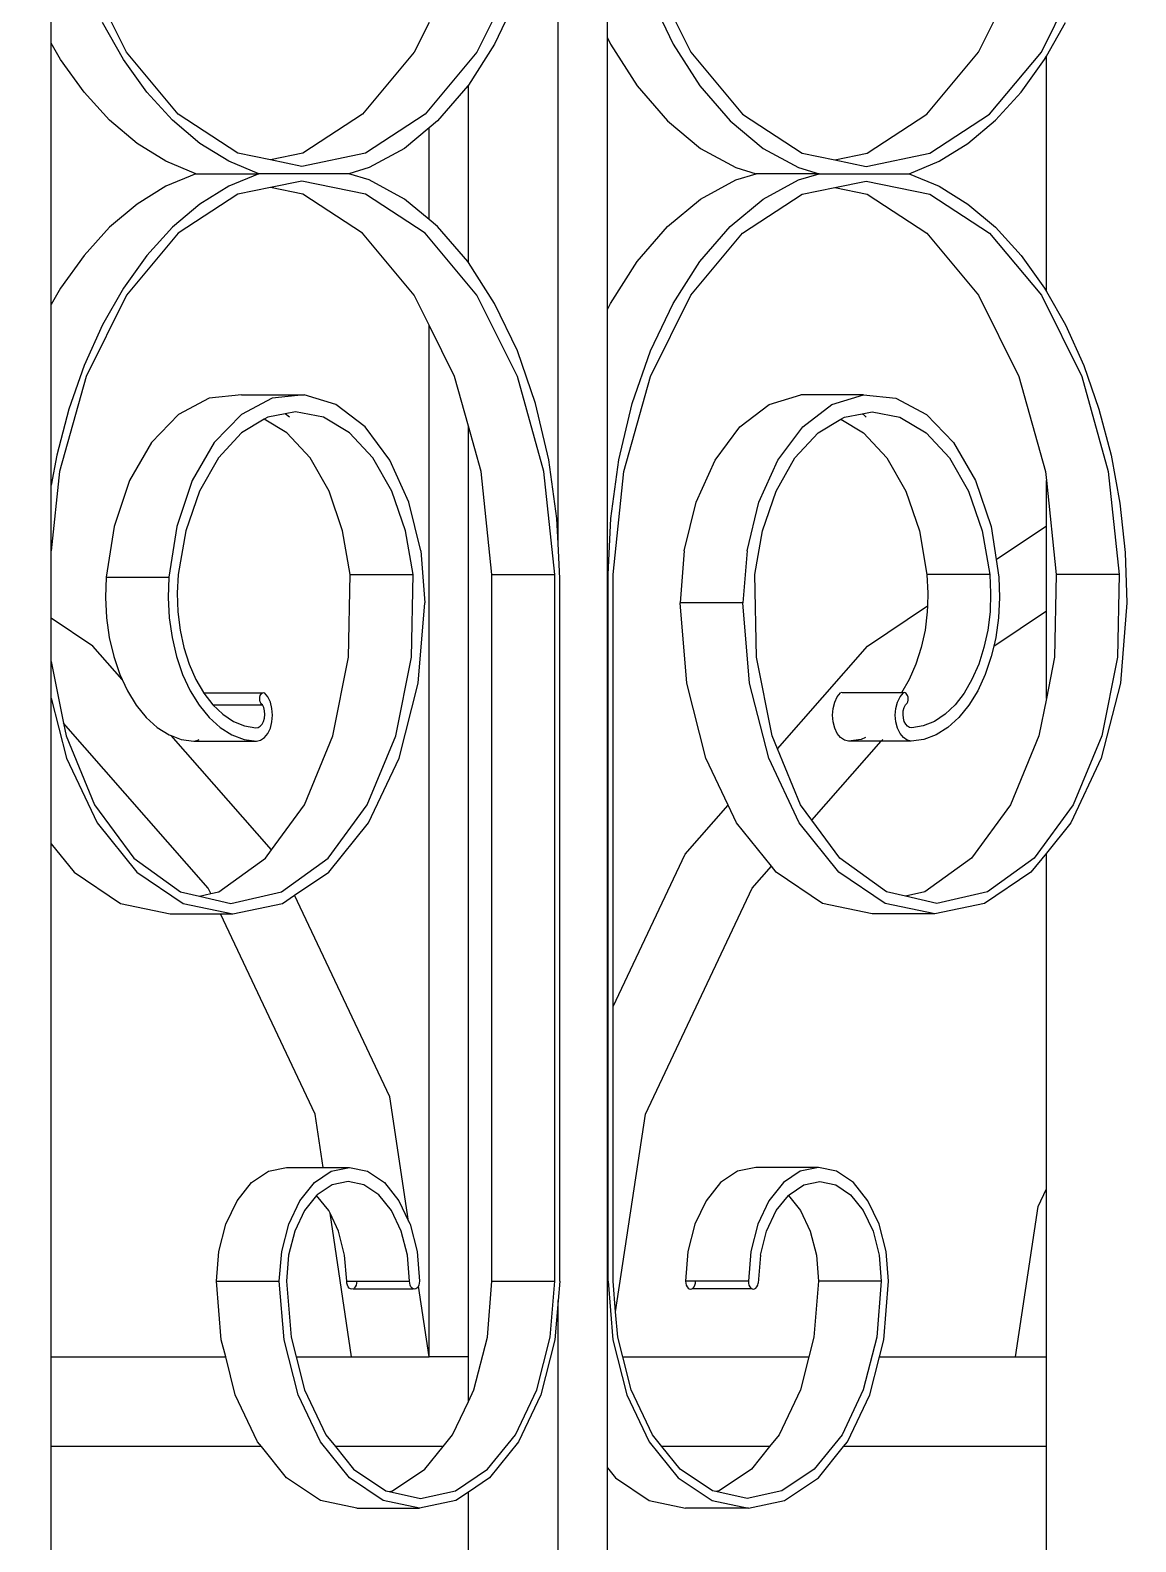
# Model space of a CAD drawing. Header units: millimetres. Extents: x 173236 to 801264, y -94969 to 615039.
# Drawn here: x 550882.8 to 551023.7, y -1740.6 to -1548 of the extents above; entities that cross this region are included whole.
import ezdxf

# ---------------------------------------------------------------- set-up
doc = ezdxf.new("R2010")
doc.units = ezdxf.units.MM
doc.header["$MEASUREMENT"] = 0
doc.header["$PDMODE"] = 2
for name, color, linetype in [('VOX-A-ANNO-DIMS', 160, 'Continuous'), ('VOX-A-STAIRS-STEPS', 140, 'Continuous'), ('VOX-A-WALL-PATT', 233, 'Continuous')]:
    doc.layers.add(name, color=color, linetype=linetype)
doc.styles.add('1.5 mm Rotis Annotative', font='', dxfattribs={"height": 1.5})
doc.styles.get('1.5 mm Rotis Annotative').set_extended_font_data('Rotis Sans Serif')
doc.dimstyles.new('1.5 mm Rotis Annotative', dxfattribs={"dimtxt": 1.5, "dimasz": 1, "dimexe": 1.5, "dimexo": 0, "dimgap": 1, "dimtad": 1, "dimdec": 0, "dimrnd": 5, "dimzin": 0, "dimdsep": 46, "dimtxsty": '1.5 mm Rotis Annotative', "dimblk": 'ARCHTICK', "dimcen": 0.09, "dimdle": 1, "dimadec": 0, "dimazin": 0, "dimtfac": 1, "dimtdec": 0, "dimtofl": 0, "dimtmove": 1, "dimatfit": 3, "dimfxl": 2, "dimfxlon": 1, "dimtolj": 1, "dimtzin": 0, "dimarcsym": 0})

# ---------------------------------------------------------------- blocks, each defined once
blk = doc.blocks.new('SS')
at = {"layer": 'VOX-A-WALL-PATT'}
for p, q in [((291550.96, -350.36), (291550.96, -317.4)), ((291557.1, -413.27), (291557.1, -321.25)), ((291620.15, -351), (291620.15, -328.5)), ((291496.98, -352.13), (291491.96, -342.03)), ((291504.79, -352.13), (291499.77, -342.03)), ((291545.61, -342.03), (291540.58, -352.13)), ((291562.16, -342.03), (291567.19, -352.13)), ((291610.79, -352.13), (291615.82, -342.03)), ((291545.61, -345.2), (291542.78, -351.13)), ((291562.16, -345.2), (291564.99, -351.13)), ((291496.36, -352.62), (291493.98, -348.45)), ((291573.15, -348.42), (291575, -352.13)), ((291611.18, -353.03), (291613.79, -348.45)), ((291542.78, -351.13), (291539.45, -356.33)), ((291550.59, -351.13), (291547.26, -356.33)), ((291550.96, -350.36), (291550.59, -351.13)), ((291550.96, -384.16), (291550.96, -350.36)), ((291564.99, -351.13), (291568.26, -356.22)), ((291618.99, -353.03), (291620.15, -351)), ((291620.15, -383.52), (291620.15, -351)), ((291496.36, -381.9), (291496.36, -352.62)), ((291496.59, -353.03), (291496.36, -352.62)), ((291499.51, -357.1), (291496.59, -353.03)), ((291503.42, -359.85), (291496.98, -352.13)), ((291511.23, -359.85), (291504.79, -352.13)), ((291540.58, -352.13), (291534.15, -359.85)), ((291567.19, -352.13), (291573.62, -359.85)), ((291575, -352.13), (291581.43, -359.85)), ((291604.36, -359.85), (291610.79, -352.13)), ((291608.26, -357.1), (291611.18, -353.03)), ((291616.07, -357.1), (291618.99, -353.03)), ((291502.7, -360.6), (291499.51, -357.1)), ((291539.45, -356.33), (291535.68, -360.68)), ((291547.26, -356.33), (291543.49, -360.68)), ((291568.26, -378.3), (291568.26, -356.22)), ((291568.26, -356.22), (291568.33, -356.33)), ((291568.33, -356.33), (291572.09, -360.68)), ((291605.07, -360.6), (291608.26, -357.1)), ((291612.89, -360.6), (291616.07, -357.1)), ((291506.11, -363.48), (291502.7, -360.6)), ((291510.84, -364.7), (291503.42, -359.85)), ((291518.65, -364.7), (291511.23, -359.85)), ((291534.15, -359.85), (291526.72, -364.7)), ((291535.68, -360.68), (291531.57, -364.1)), ((291543.49, -360.68), (291539.38, -364.1)), ((291572.09, -360.68), (291573.15, -361.56)), ((291573.62, -359.85), (291581.05, -364.7)), ((291581.43, -359.85), (291588.86, -364.7)), ((291596.93, -364.7), (291604.36, -359.85)), ((291601.66, -363.48), (291605.07, -360.6)), ((291609.47, -363.48), (291612.89, -360.6)), ((291573.15, -372.96), (291573.15, -361.56)), ((291573.15, -361.56), (291576.2, -364.1)), ((291509.7, -365.71), (291506.11, -363.48)), ((291518.78, -366.35), (291510.84, -364.7)), ((291522.69, -365.54), (291518.65, -364.7)), ((291526.72, -364.7), (291522.69, -365.54)), ((291531.57, -364.1), (291527.19, -366.5)), ((291539.38, -364.1), (291535, -366.5)), ((291576.2, -364.1), (291580.58, -366.5)), ((291581.05, -364.7), (291588.99, -366.35)), ((291588.86, -364.7), (291592.89, -365.54)), ((291592.89, -365.54), (291596.93, -364.7)), ((291598.07, -365.71), (291601.66, -363.48)), ((291605.88, -365.71), (291609.47, -363.48)), ((291513.43, -367.26), (291509.7, -365.71)), ((291522.69, -365.54), (291518.78, -366.35)), ((291527.19, -366.5), (291524.62, -367.26)), ((291535, -366.5), (291532.44, -367.26)), ((291580.58, -366.5), (291583.15, -367.26)), ((291588.99, -366.35), (291592.89, -365.54)), ((291594.34, -367.26), (291598.07, -365.71)), ((291602.15, -367.26), (291605.88, -365.71)), ((291513.43, -367.26), (291509.7, -368.81)), ((291518.78, -368.17), (291510.84, -369.82)), ((291524.62, -367.26), (291513.43, -367.26)), ((291522.69, -368.98), (291518.78, -368.17)), ((291524.62, -367.26), (291532.44, -367.26)), ((291527.19, -368.02), (291524.62, -367.26)), ((291531.57, -370.42), (291527.19, -368.02)), ((291535, -368.02), (291532.44, -367.26)), ((291539.38, -370.42), (291535, -368.02)), ((291576.2, -370.42), (291580.58, -368.02)), ((291580.58, -368.02), (291583.15, -367.26)), ((291581.05, -369.82), (291588.99, -368.17)), ((291583.15, -367.26), (291594.34, -367.26)), ((291588.99, -368.17), (291592.89, -368.98)), ((291594.34, -367.26), (291598.07, -368.81)), ((291602.15, -367.26), (291594.34, -367.26)), ((291602.15, -367.26), (291605.88, -368.81)), ((291510.84, -369.82), (291503.42, -374.67)), ((291509.7, -368.81), (291506.11, -371.04)), ((291518.65, -369.82), (291511.23, -374.67)), ((291522.69, -368.98), (291518.65, -369.82)), ((291526.72, -369.82), (291522.69, -368.98)), ((291534.15, -374.67), (291526.72, -369.82)), ((291535.68, -373.84), (291531.57, -370.42)), ((291543.49, -373.84), (291539.38, -370.42)), ((291573.15, -372.96), (291576.2, -370.42)), ((291573.62, -374.67), (291581.05, -369.82)), ((291581.43, -374.67), (291588.86, -369.82)), ((291588.86, -369.82), (291592.89, -368.98)), ((291592.89, -368.98), (291596.93, -369.82)), ((291596.93, -369.82), (291604.36, -374.67)), ((291598.07, -368.81), (291601.66, -371.04)), ((291605.88, -368.81), (291609.47, -371.04)), ((291506.11, -371.04), (291502.7, -373.92)), ((291601.66, -371.04), (291605.07, -373.92)), ((291609.47, -371.04), (291612.89, -373.92)), ((291502.7, -373.92), (291499.51, -377.42)), ((291539.45, -378.19), (291535.68, -373.84)), ((291547.26, -378.19), (291543.49, -373.84)), ((291568.33, -378.19), (291572.09, -373.84)), ((291572.09, -373.84), (291573.15, -372.96)), ((291605.07, -373.92), (291608.26, -377.42)), ((291612.89, -373.92), (291616.07, -377.42)), ((291503.42, -374.67), (291496.98, -382.39)), ((291511.23, -374.67), (291504.79, -382.39)), ((291540.58, -382.39), (291534.15, -374.67)), ((291567.19, -382.39), (291573.62, -374.67)), ((291575, -382.39), (291581.43, -374.67)), ((291604.36, -374.67), (291610.79, -382.39)), ((291499.51, -377.42), (291496.59, -381.49)), ((291608.26, -377.42), (291611.18, -381.49)), ((291616.07, -377.42), (291618.99, -381.49)), ((291542.78, -383.39), (291539.45, -378.19)), ((291550.59, -383.39), (291547.26, -378.19)), ((291564.99, -383.39), (291568.26, -378.3)), ((291568.26, -378.3), (291568.33, -378.19)), ((291496.59, -381.49), (291496.36, -381.9)), ((291611.18, -381.49), (291613.79, -386.07)), ((291618.99, -381.49), (291620.15, -383.52)), ((291496.98, -382.39), (291491.96, -392.49)), ((291496.36, -381.9), (291493.98, -386.07)), ((291504.79, -382.39), (291499.77, -392.49)), ((291545.61, -392.49), (291540.58, -382.39)), ((291545.61, -389.32), (291542.78, -383.39)), ((291550.96, -384.16), (291550.59, -383.39)), ((291562.16, -392.49), (291567.19, -382.39)), ((291562.16, -389.32), (291564.99, -383.39)), ((291573.15, -386.1), (291575, -382.39)), ((291610.79, -382.39), (291615.82, -392.49)), ((291620.15, -406.02), (291620.15, -383.52)), ((291550.96, -417.12), (291550.96, -384.16)), ((291493.98, -386.07), (291491.71, -391.11)), ((291569.97, -392.49), (291573.15, -386.1)), ((291573.15, -514.51), (291573.15, -386.1)), ((291613.79, -386.07), (291616.06, -391.11)), ((291547.87, -395.85), (291545.61, -389.32)), ((291559.9, -395.85), (291562.16, -389.32)), ((291491.71, -391.11), (291489.81, -396.54)), ((291616.06, -391.11), (291617.96, -396.54)), ((291491.96, -392.49), (291488.66, -404.33)), ((291499.77, -392.49), (291496.47, -404.33)), ((291548.9, -404.33), (291545.61, -392.49)), ((291558.87, -404.33), (291562.16, -392.49)), ((291568.26, -398.66), (291569.97, -392.49)), ((291615.82, -392.49), (291619.11, -404.33)), ((291519.1, -394.77), (291515.09, -395.19)), ((291523.04, -395.98), (291519.1, -394.77)), ((291519.1, -394.77), (291526.91, -394.77)), ((291530.85, -395.98), (291526.91, -394.77)), ((291584.73, -395.98), (291588.67, -394.77)), ((291596.49, -394.77), (291588.67, -394.77)), ((291588.67, -394.77), (291592.68, -395.19)), ((291596.49, -394.77), (291600.49, -395.19)), ((291489.81, -396.54), (291488.31, -402.28)), ((291515.09, -395.19), (291511.28, -397.21)), ((291518.02, -396.88), (291514.57, -397.54)), ((291519.26, -397.12), (291518.02, -396.88)), ((291526.67, -398.74), (291523.04, -395.98)), ((291534.48, -398.74), (291530.85, -395.98)), ((291549.53, -402.85), (291547.87, -395.85)), ((291558.25, -402.85), (291559.9, -395.85)), ((291581.1, -398.74), (291584.73, -395.98)), ((291586.3, -397.54), (291589.75, -396.88)), ((291589.75, -396.88), (291591.04, -397.13)), ((291592.68, -395.19), (291596.49, -397.21)), ((291600.49, -395.19), (291604.3, -397.21)), ((291617.96, -396.54), (291619.47, -402.28)), ((291511.28, -397.21), (291507.9, -400.7)), ((291514.57, -397.54), (291511.3, -399.5)), ((291519.09, -397.21), (291518.77, -397.54)), ((291519.26, -397.12), (291519.09, -397.21)), ((291521.93, -397.81), (291519.11, -399.5)), ((291521.47, -397.54), (291519.26, -397.12)), ((291521.93, -397.81), (291521.47, -397.54)), ((291524.74, -399.5), (291521.93, -397.81)), ((291529.76, -402.89), (291526.67, -398.74)), ((291537.57, -402.89), (291534.48, -398.74)), ((291566.68, -404.33), (291568.26, -398.66)), ((291568.26, -514.51), (291568.26, -398.66)), ((291578.01, -402.89), (291581.1, -398.74)), ((291583.04, -399.5), (291586.3, -397.54)), ((291590.49, -397.54), (291591.04, -397.13)), ((291590.85, -399.5), (291593.66, -397.81)), ((291591.04, -397.13), (291593.21, -397.54)), ((291593.21, -397.54), (291593.66, -397.81)), ((291593.66, -397.81), (291596.47, -399.5)), ((291596.49, -397.21), (291599.87, -400.7)), ((291604.3, -397.21), (291607.68, -400.7)), ((291511.3, -399.5), (291508.41, -402.63)), ((291519.11, -399.5), (291516.22, -402.63)), ((291527.63, -402.63), (291524.74, -399.5)), ((291580.14, -402.63), (291583.04, -399.5)), ((291587.96, -402.63), (291590.85, -399.5)), ((291596.47, -399.5), (291599.36, -402.63)), ((291488.31, -402.28), (291487.22, -408.27)), ((291507.9, -400.7), (291505.16, -405.45)), ((291599.87, -400.7), (291602.61, -405.45)), ((291607.68, -400.7), (291610.42, -405.45)), ((291619.47, -402.28), (291620.15, -406.02)), ((291488.66, -404.33), (291487.32, -417.12)), ((291496.47, -404.33), (291496.36, -405.44)), ((291508.41, -402.63), (291506.05, -406.77)), ((291516.22, -402.63), (291513.86, -406.77)), ((291529.99, -406.77), (291527.63, -402.63)), ((291532.12, -408.15), (291529.76, -402.89)), ((291539.93, -408.15), (291537.57, -402.89)), ((291550.25, -417.12), (291548.9, -404.33)), ((291550.53, -410.17), (291549.53, -402.85)), ((291557.24, -410.17), (291558.25, -402.85)), ((291557.52, -417.12), (291558.87, -404.33)), ((291565.33, -417.12), (291566.68, -404.33)), ((291575.65, -408.15), (291578.01, -402.89)), ((291577.78, -406.77), (291580.14, -402.63)), ((291585.59, -406.77), (291587.96, -402.63)), ((291599.36, -402.63), (291601.72, -406.77)), ((291619.11, -404.33), (291620.15, -414.2)), ((291496.36, -405.44), (291495.13, -417.12)), ((291496.36, -411.09), (291496.36, -405.44)), ((291505.16, -405.45), (291503.24, -411.16)), ((291602.61, -405.45), (291604.53, -411.16)), ((291610.42, -405.45), (291612.34, -411.16)), ((291620.15, -414.2), (291620.15, -406.02)), ((291506.05, -406.77), (291504.35, -411.69)), ((291513.86, -406.77), (291512.16, -411.69)), ((291531.69, -411.69), (291529.99, -406.77)), ((291533.59, -414.19), (291532.12, -408.15)), ((291541.41, -414.19), (291539.93, -408.15)), ((291574.18, -414.19), (291575.65, -408.15)), ((291576.09, -411.69), (291577.78, -406.77)), ((291583.9, -411.69), (291585.59, -406.77)), ((291601.72, -406.77), (291603.42, -411.69)), ((291487.22, -408.27), (291486.56, -414.41)), ((291502.59, -415.28), (291496.36, -411.09)), ((291496.36, -421.64), (291496.36, -411.09)), ((291503.24, -411.16), (291502.59, -415.28)), ((291504.35, -411.69), (291503.41, -417.12)), ((291512.16, -411.69), (291511.22, -417.12)), ((291532.63, -417.12), (291531.69, -411.69)), ((291550.85, -417.12), (291550.53, -410.17)), ((291557.1, -413.27), (291557.24, -410.17)), ((291575.14, -417.12), (291576.09, -411.69)), ((291582.95, -417.12), (291583.9, -411.69)), ((291603.42, -411.69), (291604.36, -417.12)), ((291604.53, -411.16), (291605.52, -417.46)), ((291612.34, -411.16), (291613.33, -417.46)), ((291556.9, -417.64), (291557.1, -413.27)), ((291486.56, -414.41), (291486.34, -420.65)), ((291502.59, -415.28), (291502.25, -417.46)), ((291533.59, -414.19), (291534.1, -420.65)), ((291541.41, -414.19), (291541.91, -420.65)), ((291574.18, -414.19), (291573.67, -420.65)), ((291620.15, -422.57), (291620.15, -414.2)), ((291487.32, -417.12), (291487.52, -427.42)), ((291487.32, -417.12), (291495.13, -417.12)), ((291495.13, -417.12), (291495.33, -427.42)), ((291502.25, -417.46), (291502.17, -419.99)), ((291503.41, -417.12), (291503.29, -419.44)), ((291503.41, -417.12), (291511.22, -417.12)), ((291511.22, -417.12), (291511.1, -419.44)), ((291532.42, -427.42), (291532.63, -417.12)), ((291550.25, -470.91), (291550.25, -417.12)), ((291550.87, -417.64), (291550.85, -417.12)), ((291550.85, -417.12), (291550.96, -417.12)), ((291550.96, -417.64), (291550.96, -417.12)), ((291565.33, -417.12), (291557.52, -417.12)), ((291557.52, -505.07), (291557.52, -417.12)), ((291565.33, -505.07), (291565.33, -417.12)), ((291582.95, -417.12), (291575.14, -417.12)), ((291575.35, -427.42), (291575.14, -417.12)), ((291583.16, -427.42), (291582.95, -417.12)), ((291604.36, -417.12), (291604.48, -419.44)), ((291613.33, -417.46), (291605.52, -417.46)), ((291605.52, -417.46), (291605.6, -419.99)), ((291613.33, -417.46), (291613.42, -419.99)), ((291503.29, -419.44), (291503.36, -421.77)), ((291511.1, -419.44), (291511.15, -421.04)), ((291550.87, -417.64), (291550.96, -417.64)), ((291550.87, -505.07), (291550.87, -417.64)), ((291550.96, -505.07), (291550.96, -417.64)), ((291556.9, -505.07), (291556.9, -417.64)), ((291604.48, -419.44), (291604.41, -421.77)), ((291486.34, -420.65), (291487.15, -430.67)), ((291502.17, -419.99), (291502.3, -422.52)), ((291518.59, -426.04), (291511.15, -421.04)), ((291511.15, -421.04), (291511.18, -421.77)), ((291533.28, -430.67), (291534.1, -420.65)), ((291534.1, -420.65), (291541.91, -420.65)), ((291541.09, -430.67), (291541.91, -420.65)), ((291574.49, -430.67), (291573.67, -420.65)), ((291605.6, -419.99), (291605.47, -422.52)), ((291613.42, -419.99), (291613.28, -422.52)), ((291502.9, -426.04), (291496.36, -421.64)), ((291496.36, -432.58), (291496.36, -421.64)), ((291502.3, -422.52), (291502.65, -424.99)), ((291503.36, -421.77), (291503.64, -424.05)), ((291511.18, -421.77), (291511.45, -424.05)), ((291604.41, -421.77), (291604.13, -424.05)), ((291605.47, -422.52), (291605.12, -424.99)), ((291613.28, -422.52), (291612.93, -424.99)), ((291614.98, -426.04), (291620.15, -422.57)), ((291620.15, -427.95), (291620.15, -422.57)), ((291502.65, -424.99), (291502.9, -426.04)), ((291503.64, -424.05), (291504.12, -426.24)), ((291511.45, -424.05), (291511.93, -426.24)), ((291604.13, -424.05), (291603.66, -426.24)), ((291605.12, -424.99), (291604.56, -427.36)), ((291612.93, -424.99), (291612.37, -427.36)), ((291502.9, -426.04), (291503.21, -427.36)), ((291504.12, -426.24), (291504.77, -428.31)), ((291511.93, -426.24), (291512.59, -428.31)), ((291529.81, -438.85), (291518.59, -426.04)), ((291603.66, -426.24), (291603, -428.31)), ((291611.32, -430.22), (291614.98, -426.04)), ((291487.52, -427.42), (291489.47, -437.23)), ((291495.33, -427.42), (291496.36, -432.58)), ((291503.21, -427.36), (291503.97, -429.58)), ((291504.77, -428.31), (291505.61, -430.21)), ((291512.59, -428.31), (291513.42, -430.21)), ((291530.47, -437.23), (291532.42, -427.42)), ((291577.3, -437.23), (291575.35, -427.42)), ((291585.11, -437.23), (291583.16, -427.42)), ((291603, -428.31), (291602.17, -430.21)), ((291604.56, -427.36), (291603.81, -429.58)), ((291612.37, -427.36), (291611.62, -429.58)), ((291620.15, -427.95), (291618.62, -435.63)), ((291620.15, -432.53), (291620.15, -427.95)), ((291487.15, -430.67), (291489.54, -440.01)), ((291503.97, -429.58), (291504.9, -431.6)), ((291505.61, -430.21), (291506.59, -431.9)), ((291513.42, -430.21), (291514.38, -431.86)), ((291530.9, -440.01), (291533.28, -430.67)), ((291538.71, -440.01), (291541.09, -430.67)), ((291576.87, -440.01), (291574.49, -430.67)), ((291602.17, -430.21), (291601.22, -431.83)), ((291603.81, -429.58), (291602.87, -431.6)), ((291611.32, -430.22), (291610.68, -431.6)), ((291611.62, -429.58), (291611.32, -430.22)), ((291496.36, -432.58), (291497.28, -437.23)), ((291504.9, -431.6), (291506.01, -433.4)), ((291506.59, -431.9), (291507.71, -433.34)), ((291513.55, -432.59), (291513.57, -432.39)), ((291513.57, -432.79), (291513.55, -432.59)), ((291513.57, -432.39), (291513.62, -432.21)), ((291513.62, -432.21), (291513.7, -432.05)), ((291513.7, -432.05), (291513.79, -431.93)), ((291513.79, -431.93), (291513.91, -431.86)), ((291513.91, -431.86), (291514.03, -431.83)), ((291514.03, -431.83), (291514.15, -431.86)), ((291514.56, -432.37), (291514.15, -431.86)), ((291514.15, -431.86), (291514.38, -431.86)), ((291514.38, -431.86), (291521.72, -431.86)), ((291514.88, -433.04), (291514.56, -432.37)), ((291521.72, -431.86), (291521.84, -431.83)), ((291521.84, -431.83), (291521.96, -431.86)), ((291522.38, -432.37), (291521.96, -431.86)), ((291522.69, -433.04), (291522.38, -432.37)), ((291592.89, -433.04), (291593.21, -432.37)), ((291593.21, -432.37), (291593.62, -431.86)), ((291593.74, -431.83), (291593.62, -431.86)), ((291593.87, -431.86), (291593.74, -431.83)), ((291601.22, -431.83), (291593.87, -431.86)), ((291601.2, -431.86), (291593.87, -431.86)), ((291593.98, -431.93), (291593.87, -431.86)), ((291594.08, -432.05), (291593.98, -431.93)), ((291594.15, -432.21), (291594.08, -432.05)), ((291594.2, -432.39), (291594.15, -432.21)), ((291594.22, -432.59), (291594.2, -432.39)), ((291594.2, -432.79), (291594.22, -432.59)), ((291601.18, -431.9), (291600.06, -433.34)), ((291601.2, -431.86), (291601.18, -431.9)), ((291601.22, -431.83), (291601.2, -431.86)), ((291602.87, -431.6), (291601.76, -433.4)), ((291610.68, -431.6), (291609.57, -433.4)), ((291620.15, -432.53), (291618.24, -440.01)), ((291620.15, -450.65), (291620.15, -432.53)), ((291506.01, -433.4), (291507.26, -434.93)), ((291507.71, -433.34), (291508.95, -434.52)), ((291508.95, -434.52), (291510.28, -435.41)), ((291513.61, -432.98), (291513.57, -432.79)), ((291513.69, -433.14), (291513.61, -432.98)), ((291513.79, -433.26), (291513.69, -433.14)), ((291513.9, -433.34), (291513.79, -433.26)), ((291514.06, -433.7), (291513.9, -433.34)), ((291514.16, -434.12), (291514.06, -433.7)), ((291514.19, -434.57), (291514.16, -434.12)), ((291515.08, -433.82), (291514.88, -433.04)), ((291515.15, -434.65), (291515.08, -433.82)), ((291522.89, -433.82), (291522.69, -433.04)), ((291522.96, -434.65), (291522.89, -433.82)), ((291592.63, -434.65), (291592.69, -433.82)), ((291592.69, -433.82), (291592.89, -433.04)), ((291593.59, -434.57), (291593.61, -434.12)), ((291593.61, -434.12), (291593.71, -433.7)), ((291593.71, -433.7), (291593.87, -433.34)), ((291593.87, -433.34), (291593.99, -433.26)), ((291600.06, -433.34), (291593.87, -433.34)), ((291593.99, -433.26), (291594.08, -433.14)), ((291594.08, -433.14), (291594.16, -432.98)), ((291594.16, -432.98), (291594.2, -432.79)), ((291598.82, -434.52), (291597.49, -435.41)), ((291600.06, -433.34), (291598.82, -434.52)), ((291601.76, -433.4), (291600.52, -434.93)), ((291609.57, -433.4), (291608.33, -434.93)), ((291507.26, -434.93), (291508.62, -436.16)), ((291508.62, -436.16), (291510.08, -437.07)), ((291510.28, -435.41), (291511.67, -435.98)), ((291511.67, -435.98), (291513.1, -436.23)), ((291513.1, -436.23), (291513.37, -436.19)), ((291513.37, -436.19), (291513.63, -436.03)), ((291513.63, -436.03), (291513.85, -435.77)), ((291513.85, -435.77), (291514.03, -435.42)), ((291514.03, -435.42), (291514.14, -435.01)), ((291514.14, -435.01), (291514.19, -434.57)), ((291514.56, -436.93), (291514.88, -436.26)), ((291514.88, -436.26), (291515.08, -435.49)), ((291515.08, -435.49), (291515.15, -434.65)), ((291522.38, -436.93), (291522.69, -436.26)), ((291522.69, -436.26), (291522.89, -435.49)), ((291522.89, -435.49), (291522.96, -434.65)), ((291592.69, -435.49), (291592.63, -434.65)), ((291592.89, -436.26), (291592.69, -435.49)), ((291593.21, -436.93), (291592.89, -436.26)), ((291593.63, -435.01), (291593.59, -434.57)), ((291593.74, -435.42), (291593.63, -435.01)), ((291593.92, -435.77), (291593.74, -435.42)), ((291594.14, -436.03), (291593.92, -435.77)), ((291594.4, -436.19), (291594.14, -436.03)), ((291594.68, -436.23), (291594.4, -436.19)), ((291596.1, -435.98), (291594.68, -436.23)), ((291597.49, -435.41), (291596.1, -435.98)), ((291599.15, -436.16), (291597.69, -437.07)), ((291600.52, -434.93), (291599.15, -436.16)), ((291600.63, -456.17), (291618.62, -435.63)), ((291606.96, -436.16), (291605.5, -437.07)), ((291608.33, -434.93), (291606.96, -436.16)), ((291618.62, -435.63), (291618.3, -437.23)), ((291489.47, -437.23), (291493.01, -445.79)), ((291497.28, -437.23), (291500.83, -445.79)), ((291510.08, -437.07), (291511.6, -437.65)), ((291511.6, -437.65), (291513.16, -437.88)), ((291513.16, -437.88), (291513.67, -437.77)), ((291513.16, -437.88), (291516.92, -437.88)), ((291513.67, -437.77), (291514.15, -437.44)), ((291514.15, -437.44), (291514.56, -436.93)), ((291516.92, -437.88), (291516.72, -437.65)), ((291516.92, -437.88), (291520.97, -437.88)), ((291525.52, -447.71), (291516.92, -437.88)), ((291518.87, -437.44), (291519.41, -437.65)), ((291519.41, -437.65), (291520.97, -437.88)), ((291520.97, -437.88), (291521.48, -437.77)), ((291521.48, -437.77), (291521.96, -437.44)), ((291521.96, -437.44), (291522.38, -436.93)), ((291529.81, -438.85), (291530.47, -437.23)), ((291580.84, -445.79), (291577.3, -437.23)), ((291588.65, -445.79), (291585.11, -437.23)), ((291592.77, -451.4), (291605.22, -437.18)), ((291593.62, -437.44), (291593.21, -436.93)), ((291594.1, -437.77), (291593.62, -437.44)), ((291594.61, -437.88), (291594.1, -437.77)), ((291596.17, -437.65), (291594.61, -437.88)), ((291602.42, -437.88), (291594.61, -437.88)), ((291597.69, -437.07), (291596.17, -437.65)), ((291601.91, -437.77), (291601.74, -437.65)), ((291602.42, -437.88), (291601.91, -437.77)), ((291603.98, -437.65), (291602.42, -437.88)), ((291605.22, -437.18), (291603.98, -437.65)), ((291605.5, -437.07), (291605.22, -437.18)), ((291618.3, -437.23), (291614.76, -445.79)), ((291489.54, -440.01), (291493.33, -448.03)), ((291526.93, -445.79), (291529.81, -438.85)), ((291527.1, -448.03), (291530.9, -440.01)), ((291535.94, -445.85), (291538.71, -440.01)), ((291580.67, -448.03), (291576.87, -440.01)), ((291618.24, -440.01), (291614.44, -448.03)), ((291493.01, -445.79), (291497.88, -452.42)), ((291500.83, -445.79), (291505.69, -452.42)), ((291525.52, -447.71), (291526.93, -445.79)), ((291585.7, -452.42), (291580.84, -445.79)), ((291592.77, -451.4), (291588.65, -445.79)), ((291614.76, -445.79), (291609.89, -452.42)), ((291522.07, -452.42), (291525.52, -447.71)), ((291534.91, -448.03), (291535.94, -445.85)), ((291541.29, -451.95), (291535.94, -445.85)), ((291493.33, -448.03), (291496.36, -451.8)), ((291522.16, -454.19), (291527.1, -448.03)), ((291530.56, -453.45), (291534.91, -448.03)), ((291585.61, -454.19), (291580.67, -448.03)), ((291614.44, -448.03), (291609.49, -454.19)), ((291593.51, -452.42), (291592.77, -451.4)), ((291620.15, -450.65), (291617.31, -454.19)), ((291620.15, -514.51), (291620.15, -450.65)), ((291496.36, -451.8), (291498.28, -454.19)), ((291496.36, -493.61), (291496.36, -451.8)), ((291497.88, -452.42), (291503.68, -456.62)), ((291505.69, -452.42), (291511.49, -456.62)), ((291516.26, -456.62), (291522.07, -452.42)), ((291550.25, -470.91), (291541.29, -451.95)), ((291591.51, -456.62), (291585.7, -452.42)), ((291599.32, -456.62), (291593.51, -452.42)), ((291609.89, -452.42), (291604.09, -456.62)), ((291498.28, -454.19), (291504.04, -458.06)), ((291516.4, -458.06), (291522.16, -454.19)), ((291524.21, -458.06), (291529.97, -454.19)), ((291529.97, -454.19), (291530.56, -453.45)), ((291532.94, -456.17), (291530.56, -453.45)), ((291589.87, -457.05), (291585.61, -454.19)), ((291609.49, -454.19), (291603.74, -458.06)), ((291617.31, -454.19), (291611.55, -458.06)), ((291503.68, -456.62), (291509.97, -458.06)), ((291511.49, -456.62), (291513.88, -457.16)), ((291513.88, -457.16), (291516.26, -456.62)), ((291546.24, -484.31), (291532.94, -456.17)), ((291578.02, -482.13), (291589.87, -457.05)), ((291591.37, -458.06), (291589.87, -457.05)), ((291597.8, -458.06), (291591.51, -456.62)), ((291600.31, -456.85), (291599.32, -456.62)), ((291600.31, -456.85), (291600.63, -456.17)), ((291601.7, -457.16), (291600.31, -456.85)), ((291604.09, -456.62), (291601.7, -457.16)), ((291504.04, -458.06), (291510.22, -459.38)), ((291509.97, -458.06), (291513.88, -457.16)), ((291510.22, -459.38), (291516.4, -458.06)), ((291518.03, -459.38), (291524.21, -458.06)), ((291597.55, -459.38), (291591.37, -458.06)), ((291603.74, -458.06), (291597.55, -459.38)), ((291601.7, -457.16), (291597.8, -458.06)), ((291611.55, -458.06), (291605.37, -459.38)), ((291510.22, -459.38), (291518.03, -459.38)), ((291587.32, -484.31), (291599.11, -459.38)), ((291599.11, -459.38), (291597.55, -459.38)), ((291605.37, -459.38), (291599.11, -459.38)), ((291550.25, -505.07), (291550.25, -470.91)), ((291575.69, -497.6), (291578.02, -482.13)), ((291549.94, -508.89), (291546.24, -484.31)), ((291586.33, -490.92), (291587.32, -484.31)), ((291522.46, -491.41), (291524.71, -490.92)), ((291524.71, -490.92), (291526.97, -491.41)), ((291524.71, -490.92), (291532.52, -490.92)), ((291532.52, -490.92), (291534.78, -491.41)), ((291583.06, -490.92), (291580.8, -491.41)), ((291585.32, -491.41), (291583.06, -490.92)), ((291586.33, -490.92), (291583.06, -490.92)), ((291590.87, -490.92), (291586.33, -490.92)), ((291593.13, -491.41), (291590.87, -490.92)), ((291518.55, -495.07), (291520.35, -492.82)), ((291520.35, -492.82), (291522.46, -491.41)), ((291524.54, -492.67), (291522.56, -493.09)), ((291526.52, -493.09), (291524.54, -492.67)), ((291526.97, -491.41), (291529.07, -492.82)), ((291529.07, -492.82), (291530.88, -495.07)), ((291534.78, -491.41), (291536.88, -492.82)), ((291536.88, -492.82), (291538.69, -495.07)), ((291578.7, -492.82), (291576.89, -495.07)), ((291580.8, -491.41), (291578.7, -492.82)), ((291581.25, -493.09), (291583.23, -492.67)), ((291583.23, -492.67), (291585.21, -493.09)), ((291587.42, -492.82), (291585.32, -491.41)), ((291589.22, -495.07), (291587.42, -492.82)), ((291595.23, -492.82), (291593.13, -491.41)), ((291597.04, -495.07), (291595.23, -492.82)), ((291497.39, -495.78), (291496.36, -493.61)), ((291496.36, -514.51), (291496.36, -493.61)), ((291520.72, -494.33), (291519.14, -496.3)), ((291522.56, -493.09), (291520.72, -494.33)), ((291528.36, -494.33), (291526.52, -493.09)), ((291528.45, -494.43), (291526.95, -496.3)), ((291528.45, -494.43), (291528.36, -494.33)), ((291529.95, -496.3), (291528.45, -494.43)), ((291577.82, -496.3), (291579.41, -494.33)), ((291579.41, -494.33), (291581.25, -493.09)), ((291585.21, -493.09), (291587.05, -494.33)), ((291585.63, -496.3), (291587.14, -494.43)), ((291587.05, -494.33), (291587.14, -494.43)), ((291587.14, -494.43), (291588.64, -496.3)), ((291500.2, -514.51), (291497.39, -495.78)), ((291517.16, -498), (291518.55, -495.07)), ((291519.14, -496.3), (291517.92, -498.87)), ((291526.95, -496.3), (291525.73, -498.87)), ((291531.16, -498.87), (291529.95, -496.3)), ((291530.88, -495.07), (291532.26, -498)), ((291538.69, -495.07), (291540.07, -498)), ((291576.89, -495.07), (291575.69, -497.6)), ((291576.61, -498.87), (291577.82, -496.3)), ((291585.47, -496.64), (291585.63, -496.3)), ((291588.64, -496.3), (291589.85, -498.87)), ((291590.61, -498), (291589.22, -495.07)), ((291598.42, -498), (291597.04, -495.07)), ((291516.29, -501.41), (291517.16, -498)), ((291532.26, -498), (291533.13, -501.41)), ((291540.07, -498), (291540.95, -501.41)), ((291575.51, -498), (291574.64, -501.41)), ((291575.69, -497.6), (291575.51, -498)), ((291582.79, -514.51), (291585.47, -496.64)), ((291584.42, -498.87), (291585.47, -496.64)), ((291591.48, -501.41), (291590.61, -498)), ((291599.29, -501.41), (291598.42, -498)), ((291517.92, -498.87), (291517.16, -501.86)), ((291525.73, -498.87), (291524.97, -501.86)), ((291531.93, -501.86), (291531.16, -498.87)), ((291575.84, -501.86), (291576.61, -498.87)), ((291583.66, -501.86), (291584.42, -498.87)), ((291589.85, -498.87), (291590.62, -501.86)), ((291515.99, -505.07), (291516.29, -501.41)), ((291517.16, -501.86), (291516.9, -505.07)), ((291524.97, -501.86), (291524.71, -505.07)), ((291531.93, -501.86), (291532.21, -505.33)), ((291533.13, -501.41), (291533.43, -505.07)), ((291540.95, -501.41), (291541.24, -505.07)), ((291574.64, -501.41), (291574.34, -505.07)), ((291575.58, -505.07), (291575.84, -501.86)), ((291583.39, -505.07), (291583.66, -501.86)), ((291590.62, -501.86), (291590.88, -505.07)), ((291591.78, -505.07), (291591.48, -501.41)), ((291599.59, -505.07), (291599.29, -501.41)), ((291516.59, -512.39), (291515.99, -505.07)), ((291516.9, -505.07), (291524.71, -505.07)), ((291516.9, -505.07), (291517.46, -512.07)), ((291524.71, -505.07), (291525.28, -512.07)), ((291532.27, -505.57), (291532.21, -505.33)), ((291532.37, -505.78), (291532.27, -505.57)), ((291532.5, -505.94), (291532.37, -505.78)), ((291532.65, -506.04), (291532.5, -505.94)), ((291533.12, -505.94), (291532.97, -506.04)), ((291533.25, -505.78), (291533.12, -505.94)), ((291533.35, -505.57), (291533.25, -505.78)), ((291533.41, -505.33), (291533.35, -505.57)), ((291533.43, -505.07), (291533.41, -505.33)), ((291533.43, -505.07), (291540, -505.07)), ((291540.02, -505.33), (291540, -505.07)), ((291540, -505.07), (291541.24, -505.07)), ((291540.08, -505.57), (291540.02, -505.33)), ((291540.18, -505.78), (291540.08, -505.57)), ((291540.31, -505.94), (291540.18, -505.78)), ((291540.93, -505.94), (291540.78, -506.04)), ((291541.06, -505.78), (291540.93, -505.94)), ((291541.16, -505.57), (291541.06, -505.78)), ((291541.22, -505.33), (291541.16, -505.57)), ((291541.24, -505.07), (291541.22, -505.33)), ((291549.94, -508.89), (291550.25, -505.07)), ((291550.87, -505.07), (291550.28, -512.39)), ((291550.87, -505.07), (291550.96, -505.07)), ((291550.96, -528.32), (291550.96, -505.07)), ((291556.9, -505.07), (291557.1, -507.5)), ((291565.33, -505.07), (291557.52, -505.07)), ((291558.09, -512.07), (291557.52, -505.07)), ((291565.9, -512.07), (291565.33, -505.07)), ((291573.15, -514.51), (291574.48, -505.69)), ((291574.34, -505.07), (291574.36, -505.33)), ((291574.36, -505.33), (291574.42, -505.57)), ((291574.42, -505.57), (291574.48, -505.69)), ((291574.48, -505.69), (291574.52, -505.78)), ((291574.52, -505.78), (291574.65, -505.94)), ((291574.65, -505.94), (291574.8, -506.04)), ((291575.12, -506.04), (291575.27, -505.94)), ((291575.27, -505.94), (291575.4, -505.78)), ((291575.4, -505.78), (291575.5, -505.57)), ((291575.5, -505.57), (291575.56, -505.33)), ((291575.56, -505.33), (291575.58, -505.07)), ((291582.15, -505.07), (291575.58, -505.07)), ((291582.15, -505.07), (291582.17, -505.33)), ((291583.39, -505.07), (291582.15, -505.07)), ((291582.17, -505.33), (291582.23, -505.57)), ((291582.23, -505.57), (291582.33, -505.78)), ((291582.33, -505.78), (291582.46, -505.94)), ((291582.93, -506.04), (291583.08, -505.94)), ((291583.08, -505.94), (291583.21, -505.78)), ((291583.21, -505.78), (291583.31, -505.57)), ((291583.31, -505.57), (291583.37, -505.33)), ((291583.37, -505.33), (291583.39, -505.07)), ((291590.88, -505.07), (291590.31, -512.07)), ((291591.18, -512.39), (291591.78, -505.07)), ((291599.59, -505.07), (291591.78, -505.07)), ((291599, -512.39), (291599.59, -505.07)), ((291532.81, -506.07), (291532.65, -506.04)), ((291532.97, -506.04), (291532.81, -506.07)), ((291532.97, -506.04), (291540.46, -506.04)), ((291540.62, -506.07), (291540.46, -506.04)), ((291540.78, -506.04), (291540.62, -506.07)), ((291557.1, -813.44), (291557.1, -507.5)), ((291557.1, -507.5), (291557.5, -512.39)), ((291574.8, -506.04), (291574.96, -506.07)), ((291574.96, -506.07), (291575.12, -506.04)), ((291582.61, -506.04), (291575.12, -506.04)), ((291582.61, -506.04), (291582.77, -506.07)), ((291582.77, -506.07), (291582.93, -506.04)), ((291549.68, -512.07), (291549.94, -508.89)), ((291517.13, -514.51), (291516.59, -512.39)), ((291517.46, -512.07), (291519.13, -518.59)), ((291525.28, -512.07), (291525.9, -514.51)), ((291550.28, -512.39), (291548.53, -519.21)), ((291549.06, -514.51), (291549.68, -512.07)), ((291557.5, -512.39), (291559.24, -519.21)), ((291559.76, -518.59), (291558.09, -512.07)), ((291567.57, -518.59), (291565.9, -512.07)), ((291589.44, -519.21), (291591.18, -512.39)), ((291590.31, -512.07), (291589.68, -514.51)), ((291598.45, -514.51), (291599, -512.39)), ((291500.2, -514.51), (291496.36, -514.51)), ((291496.36, -525.67), (291496.36, -514.51)), ((291517.13, -514.51), (291500.2, -514.51)), ((291518.33, -519.21), (291517.13, -514.51)), ((291549.06, -514.51), (291525.9, -514.51)), ((291525.9, -514.51), (291526.94, -518.59)), ((291548.01, -518.59), (291549.06, -514.51)), ((291568.26, -514.51), (291573.15, -514.51)), ((291568.26, -520.05), (291568.26, -514.51)), ((291582.79, -514.51), (291573.15, -514.51)), ((291589.68, -514.51), (291582.79, -514.51)), ((291589.68, -514.51), (291588.64, -518.59)), ((291597.25, -519.21), (291598.45, -514.51)), ((291620.15, -514.51), (291598.45, -514.51)), ((291620.15, -525.67), (291620.15, -514.51)), ((291519.13, -518.59), (291521.78, -524.19)), ((291526.94, -518.59), (291529.59, -524.19)), ((291545.36, -524.19), (291548.01, -518.59)), ((291562.41, -524.19), (291559.76, -518.59)), ((291568.26, -520.05), (291567.57, -518.59)), ((291588.64, -518.59), (291585.99, -524.19)), ((291521.1, -525.07), (291518.33, -519.21)), ((291548.53, -519.21), (291545.76, -525.07)), ((291559.24, -519.21), (291562.01, -525.07)), ((291570.22, -524.19), (291568.26, -520.05)), ((291586.67, -525.07), (291589.44, -519.21)), ((291594.48, -525.07), (291597.25, -519.21)), ((291521.78, -524.19), (291525.23, -528.49)), ((291529.59, -524.19), (291530.78, -525.67)), ((291544.18, -525.67), (291545.36, -524.19)), ((291565.86, -528.49), (291562.41, -524.19)), ((291571.4, -525.67), (291570.22, -524.19)), ((291585.99, -524.19), (291584.8, -525.67)), ((291496.36, -525.67), (291521.58, -525.67)), ((291496.36, -548.92), (291496.36, -525.67)), ((291521.58, -525.67), (291521.1, -525.07)), ((291524.71, -529.56), (291521.58, -525.67)), ((291530.78, -525.67), (291544.18, -525.67)), ((291530.78, -525.67), (291533.04, -528.49)), ((291541.91, -528.49), (291544.18, -525.67)), ((291545.76, -525.07), (291542.15, -529.56)), ((291562.01, -525.07), (291565.62, -529.56)), ((291571.4, -525.67), (291584.8, -525.67)), ((291573.67, -528.49), (291571.4, -525.67)), ((291584.8, -525.67), (291582.54, -528.49)), ((291583.06, -529.56), (291586.67, -525.07)), ((291590.87, -529.56), (291594, -525.67)), ((291594, -525.67), (291594.48, -525.07)), ((291594, -525.67), (291620.15, -525.67)), ((291620.15, -548.92), (291620.15, -525.67)), ((291525.23, -528.49), (291529.26, -531.19)), ((291533.04, -528.49), (291537.07, -531.19)), ((291537.89, -531.19), (291541.91, -528.49)), ((291550.96, -528.32), (291549.96, -529.56)), ((291550.96, -548.92), (291550.96, -528.32)), ((291569.88, -531.19), (291565.86, -528.49)), ((291577.69, -531.19), (291573.67, -528.49)), ((291582.54, -528.49), (291578.52, -531.19)), ((291528.92, -532.39), (291524.71, -529.56)), ((291542.15, -529.56), (291537.95, -532.39)), ((291549.96, -529.56), (291545.76, -532.39)), ((291565.62, -529.56), (291568.26, -531.33)), ((291578.85, -532.39), (291583.06, -529.56)), ((291586.66, -532.39), (291590.87, -529.56)), ((291529.26, -531.19), (291533.57, -532.11)), ((291533.57, -532.11), (291537.48, -531.28)), ((291537.07, -531.19), (291537.48, -531.28)), ((291537.48, -531.28), (291537.89, -531.19)), ((291568.26, -531.33), (291569.83, -532.39)), ((291568.26, -548.92), (291568.26, -531.33)), ((291574.2, -532.11), (291569.88, -531.19)), ((291578.1, -531.28), (291574.2, -532.11)), ((291578.1, -531.28), (291577.69, -531.19)), ((291578.52, -531.19), (291578.1, -531.28)), ((291533.43, -533.35), (291528.92, -532.39)), ((291537.95, -532.39), (291533.43, -533.35)), ((291533.43, -533.35), (291541.24, -533.35)), ((291545.76, -532.39), (291541.24, -533.35)), ((291569.83, -532.39), (291574.34, -533.35)), ((291574.34, -533.35), (291578.85, -532.39)), ((291582.15, -533.35), (291574.34, -533.35)), ((291582.15, -533.35), (291586.66, -532.39))]:
    blk.add_line(p, q, dxfattribs=at)
blk = doc.blocks.new('_ArchTick')
at = {"color": 0, "linetype": 'ByBlock', "const_width": 0.15}
blk.add_lwpolyline([(-0.5, -0.5), (0.5, 0.5)], dxfattribs=at)
blk = doc.blocks.new('*D661')
at = {"layer": 'Defpoints', "color": 0, "transparency": 16777216}
for p in [(537437.71, -1723.82), (553695.97, -1723.82), (547999.44, -4473.82)]:
    blk.add_point(p, dxfattribs=at)
at = {"layer": 'VOX-A-ANNO-DIMS', "color": 0, "lineweight": -2, "transparency": 16777216}
for p, q in [((537437.71, -4573.82), (537437.71, -1623.82)), ((537637.71, -1723.82), (537287.71, -1723.82)), ((537637.71, -4473.82), (537287.71, -4473.82))]:
    blk.add_line(p, q, dxfattribs=at)
at = {"layer": 'VOX-A-ANNO-DIMS', "color": 0, "lineweight": -2, "transparency": 16777216, "xscale": 100, "yscale": 100, "zscale": 100}
for p, rotation in [((537437.71, -1723.82), 90), ((537437.71, -4473.82), 270)]:
    blk.add_blockref('_ArchTick', p, dxfattribs=dict(at, rotation=rotation))
at = {"layer": 'VOX-A-ANNO-DIMS', "color": 0, "transparency": 16777216, "insert": (537261.51, -3098.82), "char_height": 150, "attachment_point": 5, "rotation": 90, "style": '1.5 mm Rotis Annotative'}
blk.add_mtext('\\A1;2750', dxfattribs=at)
blk = doc.blocks.new('*D663')
at = {"layer": 'Defpoints', "color": 0, "transparency": 16777216}
for p in [(537437.71, -523.82), (560519.09, -523.82), (553695.97, -1723.82)]:
    blk.add_point(p, dxfattribs=at)
at = {"layer": 'VOX-A-ANNO-DIMS', "color": 0, "lineweight": -2, "transparency": 16777216}
for p, q in [((537437.71, -1823.82), (537437.71, -423.82)), ((537637.71, -523.82), (537287.71, -523.82)), ((537637.71, -1723.82), (537287.71, -1723.82))]:
    blk.add_line(p, q, dxfattribs=at)
at = {"layer": 'VOX-A-ANNO-DIMS', "color": 0, "lineweight": -2, "transparency": 16777216, "xscale": 100, "yscale": 100, "zscale": 100}
for p, rotation in [((537437.71, -523.82), 90), ((537437.71, -1723.82), 270)]:
    blk.add_blockref('_ArchTick', p, dxfattribs=dict(at, rotation=rotation))
at = {"layer": 'VOX-A-ANNO-DIMS', "color": 0, "transparency": 16777216, "insert": (537261.51, -1123.82), "char_height": 150, "attachment_point": 5, "rotation": 90, "style": '1.5 mm Rotis Annotative'}
blk.add_mtext('\\A1;1200', dxfattribs=at)
blk = doc.blocks.new('*D665')
at = {"layer": 'Defpoints', "color": 0, "transparency": 16777216}
for p in [(641539.18, 61543.32), (642299.94, 61543.32), (642299.94, 61417.89), (536630.73, -523.82), (560469.09, -523.82), (547516.89, -20473.82)]:
    blk.add_point(p, dxfattribs=at)
at = {"layer": 'VOX-A-ANNO-DIMS', "color": 0, "lineweight": -2, "transparency": 16777216}
for p, q in [((641539.18, 61543.32), (641539.18, 61267.89)), ((642299.94, 61543.32), (642299.94, 61267.89)), ((641439.18, 61417.89), (642399.94, 61417.89)), ((536630.73, -20573.82), (536630.73, -423.82)), ((536830.73, -523.82), (536480.73, -523.82)), ((536830.73, -20473.82), (536480.73, -20473.82))]:
    blk.add_line(p, q, dxfattribs=at)
at = {"layer": 'VOX-A-ANNO-DIMS', "color": 0, "lineweight": -2, "transparency": 16777216, "xscale": 100, "yscale": 100, "zscale": 100}
for p, rotation in [((641539.18, 61417.89), 180), ((536630.73, -523.82), 90), ((536630.73, -20473.82), 270)]:
    blk.add_blockref('_ArchTick', p, dxfattribs=dict(at, rotation=rotation))
blk.add_blockref('_ArchTick', (642299.94, 61417.89), dxfattribs=at)
at = {"layer": 'VOX-A-ANNO-DIMS', "color": 0, "transparency": 16777216, "insert": (641919.56, 61594.09), "char_height": 150, "attachment_point": 5, "style": '1.5 mm Rotis Annotative'}
blk.add_mtext('\\A1;760', dxfattribs=at)
at = {"layer": 'VOX-A-ANNO-DIMS', "color": 0, "transparency": 16777216, "insert": (536454.54, -10498.82), "char_height": 150, "attachment_point": 5, "rotation": 90, "style": '1.5 mm Rotis Annotative'}
blk.add_mtext('\\A1;19950', dxfattribs=at)

msp = doc.modelspace()

# ---------------------------------------------------------------- block references
at = {"layer": 'VOX-A-STAIRS-STEPS', "xscale": -1.024232788984593, "yscale": 1.024232788984593, "zscale": 1.024232788984593}
msp.add_blockref('SS', (849572.41, -1190.1), dxfattribs=at)

# ---------------------------------------------------------------- dimensions: what is measured, and where the dimension line sits
at = {"layer": 'VOX-A-ANNO-DIMS'}
for base, p1, p2, picture, middle in [((536630.73, -523.82), (547516.89, -20473.82), (560469.09, -523.82), '*D665', (536454.54, -10498.82)), ((537437.71, -523.82), (553695.97, -1723.82), (560519.09, -523.82), '*D663', (537261.51, -1123.82)), ((537437.71, -1723.82), (547999.44, -4473.82), (553695.97, -1723.82), '*D661', (537261.51, -3098.82))]:
    dim = msp.add_linear_dim(base=base, p1=p1, p2=p2, angle=270, dimstyle='1.5 mm Rotis Annotative', dxfattribs=at)
    dim.commit()
    dim.dimension.update_dxf_attribs({"geometry": picture, "text_midpoint": middle})

doc.saveas('drawing.dxf')
